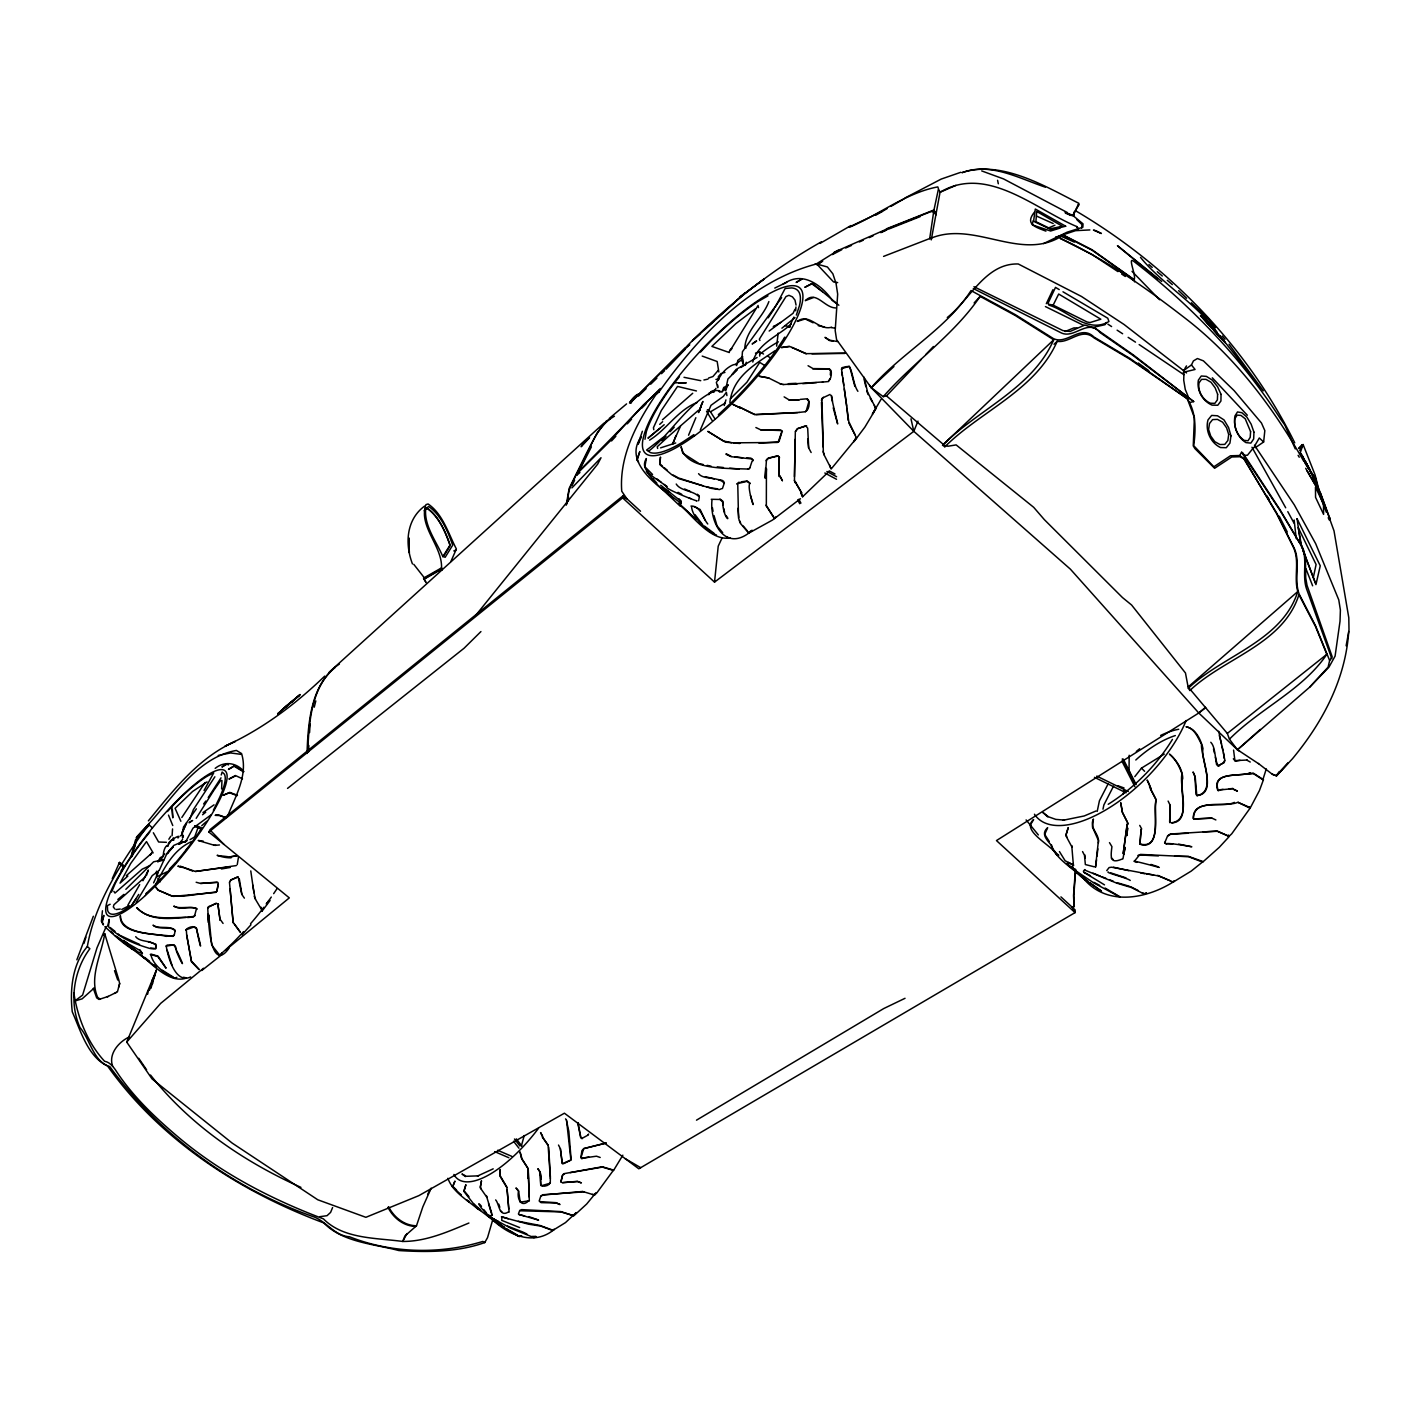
<?xml version="1.0" encoding="UTF-8"?>
<svg xmlns="http://www.w3.org/2000/svg" width="1420" height="1420" viewBox="0 0 1420 1420"><rect width="100%" height="100%" fill="white"/><g stroke="black" fill="none" stroke-linecap="round" stroke-linejoin="round"><path stroke-width="1.5" d="M794.437 476.605L795.342 431.485L797.436 428.627L806.649 425.876M1129.184 755.262L1129.042 770.634L1130.409 774.61M1127.16 824.771L1123.167 853.722L1127.178 823.831M1127.87 824.434L1127.799 823.458M550.374 1178.405L548.102 1145.372M802.584 496.769L801.182 493.379L802.584 496.769L828.694 471.724M550.285 1182.895L550.339 1178.139M172.086 835.688L172.548 828.943M492.74 1219.762L487.539 1237.619L484.735 1242.589C457.524 1252.245 427.367 1252.333 398.825 1250.541C373.584 1243.849 342.699 1242.394 323.795 1222.922C239.572 1191.504 160.212 1139.994 107.565 1065.994C87.898 1056.906 80.656 1030.778 72.278 1011.839C69.74 989.829 72.349 963.914 87.33 946.554C95.104 901.735 122.084 861.976 147.84 825.197L149.207 824.967L152.419 827.913M795.111 439.401L794.472 480.563M262.061 910.557L261.031 907.22M118.57 987.344L119.671 983.563L118.712 979.551L104.725 933.703L104.121 935.407M119.671 983.563L117.416 991.852L107.352 996.84M765.611 467.89L765.149 478.185L766.498 459.547M638.432 443.714L641.272 436.881C620.433 464.801 667.4 492.421 679.86 502.485M766.037 477.173L766.427 468.671L766.338 506.336M539.156 1201.071L540.825 1196.066L542.866 1194.735L584.153 1191.841M539.813 1201.427L541.055 1202.633L556.072 1202.988L560.012 1204.533L556.09 1202.669L539.973 1201.622M307.004 753.47C308.158 722.052 310.767 683.215 339.416 664.028M307.785 750.86C309.045 722.017 311.175 686.907 335.262 667.4M308.513 751.996L308.868 745.535M309.578 732.596L310.075 723.969M1078.472 228.993L1076.821 226.579C1035.499 209.379 986.953 164.17 940.04 192.268L931.254 239.891M1159.323 867.46C1148.443 864.514 1125.847 858.621 1136.888 862.384M1229.436 739.181C1259.309 708.899 1302.885 689.96 1326.83 654.3L1315.594 626.682L1298.927 594.714C1283.361 644.272 1224.271 657.833 1189.907 690.475L1189.871 689.037L1227.324 733.43L1229.436 739.181L1237.423 749.795L1309.648 687.191L1328.091 667.151L1329.652 660.513L1332.173 656.732L1307.021 585.359L1305.708 577.745L1305.441 556.764L1303.152 548.759L1280.024 509.727L1242.642 452.696L1241.559 452.27L1239.695 455.518L1230.43 455.784L1213.851 466.79L1193.705 445.685C1195.835 429.958 1196.421 412.137 1187.049 398.558L1129.734 358.302L1094.021 337.072C1080.62 323.831 1067.059 345.22 1053.409 338.581L1015.264 314.619L971.014 290.585C946.306 329.209 901.203 353.083 871.241 387.713L913.806 431.325L1070.414 569.189L1198.782 713L1237.157 749.529L1258.617 763.729M795.679 310.785L795.928 306.986M1074.301 211.651L1074.177 216.55L1083.034 223.845L1082.856 227.218L1067.077 232.205L1043.576 243.601M830.309 374.898L830.611 370.886L828.996 368.952L812.666 368.774M1098.37 842.983C1100.092 834.285 1088.891 828.144 1093.418 819.038L1092.441 827.026L1098.441 840.534L1095.494 867.247L1096.577 859.828M146.402 875.607L148.372 870.105L142.976 880.737M1169.636 821.985L1170.169 805.282L1168.11 801.075M1134.811 860.715L1139.55 854.929L1158.436 855.923M452.501 1186.854L454.95 1181.085L452.873 1186.428L456.548 1190.013M640.509 511.253L623.38 495.544L622.634 497.905L714.526 582.129L718.218 546.185L721.946 538.233M238.471 857.218L237.229 864.691M726.933 395.594L726.383 392.31L723.366 396.375L710.994 405.321L700.291 430.029M107.814 925.591L109.216 919.379L108.506 926.142M1097.021 856.136L1097.837 848.858M1224.537 760.516L1223.72 762.664L1218.662 765.558L1224.129 762.593L1224.945 760.463L1218.715 731.264M778.196 333.096L776.616 346.107M974.12 302.957L980.119 296.407L1015.194 315.453L1053.693 339.788L942.578 445.223L944.85 446.785L945.01 445.472L947.956 446.235L956.139 444.904L1033.671 507.295L1044.374 519.667L1122.457 597.536L1131.598 605.009L1185.469 672.991L1188.345 688.274L1189.907 690.475M196.209 909.616L194.504 916.237M196.972 909.404L196.688 908.498C190.351 905.853 179.115 909.279 173.95 906.333M566.207 505.183L569.154 488.409L586.123 453.938L597.27 432.745L606.251 421.136L610.014 418.935M568 501.438L568.55 497.089M567.024 503.834L569.065 490.113L576.342 474.369L610.351 440.803L643.242 405.055L658.081 391.441L659.217 391.654C698.054 337.126 749.174 281.817 816.145 264.049L838.332 250.204M221.626 788.987L221.946 780.503L220.561 780.609L213.905 790.23L196.191 818.31M659.821 461.926L660.495 457.027L659.909 464.713L671.802 474.759L678.689 478.593L711.455 488.391L719.514 489.58L721.502 488.675M767.989 295.839L757.836 301.643A109.926 28.808 -46.9 0 0 711.864 340.001L700.557 352.053M741.772 360.982L742.447 351.716L781.639 297.632M752.156 460.967L749.795 467.997M753.079 460.772L752.866 459.654M1073.112 214.775L1073.2 216.053L1065.426 213.195M1188.079 396.286L1185.256 389.399L1183.712 380.134L1184.085 369.803M99.968 999.005L97.678 997.39C88.856 977.315 101.636 954.116 104.725 933.703M581.117 1157.247L583.673 1148.567L606.003 1143.029M200.451 831.073L200.628 830.008L192.445 841.51A90.418 19.827 -51 0 1 155.117 884.962L145.905 893.73L147.467 892.772M1348.734 631.545C1345.486 679.417 1322.623 722.407 1292.413 758.795L1276.491 775.888L1272.497 774.415L1258.351 763.463M1033.05 220.845L1032.375 224.875L1050.587 231.016L1059.994 228.105M1123.859 854.361L1125.101 847.314L1122.918 858.905M450.868 561.557L456.388 549.007C448.365 533.565 442.951 514.147 428.112 503.976L425.964 504.615C418.048 526.5 443.093 546.452 441.478 568.781L424.633 578.455M718.822 371.951L717.171 361.514L702.208 356.101M1346.124 645.78L1349 630.214L1348.805 617.789L1334.019 530.885L1320.76 494.178L1305.69 468.316M218.165 883.559L217.047 890.766L215.485 892.434L173.4 896.41M218.36 884.216L216.763 891.529M1233.572 750.097L1234.903 760.623L1247.293 760.019M834.179 252.192L886.328 229.277L933.863 210.462L929.674 238.773C973.854 219.337 1021.069 263.019 1062.994 235.276L1092.015 250.151L1134.331 280.095L1134.527 281.834M1266.285 768.912L1262.859 779.722L1253.185 773.474M529.305 1200.947L528.293 1169.672M1058.663 855.692L1058.042 854.627M933.49 212.734L936.206 214.473L933.969 209.982L938.478 188.842L937.803 186.907C906.688 192.676 879.903 214.029 851.201 226.508L849.213 227.023L882.459 211.332M1123.22 794.33L1124.054 790.283M1078.1 229.099L1076.821 226.579M1102.985 809.187L1103.872 804.945L1113.546 786.112M1097.216 811.352L1099.435 800.738L1108.168 783.787M715.964 388.334L713.745 392.381M1075.437 869.235L1073.538 895.523L1074.035 906.351L1072.313 907.327L1075.064 912.616L638.805 1168.802L564.414 1113.209L418.847 1195.64L365.881 1217.313L317.778 1199.776L232.117 1143.047L152.029 1078.88L126.717 1042.085L156.377 970.108L150.875 988.373M1075.685 869.484L1073.804 895.771L1074.301 906.599L1072.579 907.575M147.627 994.248L148.496 990.13M262.238 910.681L255.352 899.126M1315.648 583.336L1313.322 577.549L1316.091 564.521L1298.164 527.441L1301.909 547.8M196.386 808.814L183.517 827.026L182.63 832.067L186.588 822.961L182.346 831.765L182.559 838.066L183.428 835.83M726.01 454.276L731.193 456.69L752.032 458.979M821.363 400.245L823.334 397.298M821.914 399.109L823.245 447.069M132.184 856.491L136.32 839.184L149.207 824.967L149.135 823.529C174.003 796.283 197.593 757.304 236.394 750.434L241.577 753.558C248.305 775.427 235.063 796.886 227.431 816.713M189.73 819.447L193.386 809.613L214.881 776.793M229.596 882.264L230.963 879.779L238.365 876.903M131.119 856.544L135.504 839.93M131.829 855.479L132.805 851.361M314.246 707.196L315.808 700.912M1243.778 455.252L1247.434 455.252L1253.824 447.335L1255.653 447.442L1263.64 441.975L1264.83 430.597L1261.457 423L1234.104 390.606L1203.414 360.858L1197.433 358.532L1193.421 360.911L1191.433 364.958L1183.464 370.673M157.762 861.922L160.318 857.556L163.335 856.562M562.338 1175.405L560.989 1182.274M560.865 1181.635L562.835 1174.624L564.308 1173.612L600.979 1167.009M149.455 990.237L156.377 970.108M1122.031 859.1C1110.12 864.088 1110.458 857.822 1111.931 846.657L1109.481 842.628M164.755 853.881C162.182 858.727 163.62 846.87 167.205 845.539M1106.517 322.482L1104.955 324.719L1092.761 327.434M521.353 1146.082L524.211 1135.538M781.763 432.603L779.03 441.514L777.379 442.472L733.661 442.827M186.393 930.686L186.695 935.354M166.388 946.909C167.347 953.388 174.447 984.806 190.653 976.942M185.754 930.295C186.268 928.059 194.149 924.633 196.475 928.236C199.581 945.738 203.876 957.488 196.404 928.52L193.865 927.011L185.896 929.869M207.764 908.303L207.977 907.291M134.19 848.219L136.071 841.989M724.253 405.499L725.939 399.89M691.575 506.834C692.41 516.951 704.356 528.169 713.958 534.009M221.236 774.965L222.141 772.036L224.395 774.166A90.418 19.827 -51 0 1 218.964 798.874L213.373 810.287M729.862 402.375C733.128 376.247 754.943 364.425 775.089 350.704M83.957 943.43L85.945 937.182M518.406 1213.994L519.773 1210.355L521.672 1209.627L560.847 1211.58L573.449 1215.644L576.254 1212.556L565.497 1222.584L552.664 1230.501L540.878 1226.134L528.453 1224.164L501.402 1216.869M173.293 840.196L173.293 837.853M736.927 484.131L739.057 482.125M737.761 484.344L738.542 518.105L740.388 523.394L748.784 533.139L772.515 520.039L800.436 498.722M73.84 992.669C77.354 1017.217 87.809 1043.292 104.601 1061.272C109.34 1062.053 112.588 1065.941 115.268 1069.615C131.794 1095.335 154.105 1116.564 177.251 1136.248C220.277 1172.796 270.989 1199.101 323.44 1218.875C343.498 1239.216 376.105 1237.796 402.73 1241.453L404.895 1235.968L416.486 1225.78L422.84 1206.84L431.147 1188.203M717.757 385.104L717.757 387.695L716.354 382.477L721.715 373.939M795.519 431.573L797.614 428.716L805.619 425.805M76.857 959.813L93.347 916.237M701.249 405.179L700.93 406.102L702.918 401.434L698.48 412.563L701.267 405.996L699.652 409.599M194.718 836.877L198.427 826.547L202.226 828.179M1130.249 880.453C1127.462 878.004 1106.003 872.838 1108.062 871.898M112.251 878.678L119.528 862.401L124.161 865.934L121.09 870.762M672.405 444.229L680.5 426.195M672.849 443.91L675.92 435.567M875.377 408.942L872.395 414.054L880.968 399.499M688.558 435.23L695.853 417.711M841.314 369.289L842.699 367.461L841.669 370.052L848.769 421.545L856.509 438.123L831.179 468.973M830.025 378.892L829.227 380.258M642.372 431.272L637.953 444.247M962.352 172.477C1001.792 159.981 1044.428 185.967 1078.88 203.326L1073.023 215.325L1065.106 212.414M550.25 1182.629C549.558 1185.878 542.316 1187.262 541.375 1185.38M1106.748 870.62L1109.091 867.567L1111.576 867.194L1158.791 875.998L1173.168 882.086L1191.22 871.099L1202.971 861.638M1300.312 452.536L1303.116 444.549L1298.785 448.542M714.526 582.129L913.806 431.325L917.977 421.136M332.599 1207.55L330.594 1212.396L327.044 1215.68L319.837 1216.691M174.163 935.531L175.246 930.402C170.205 925.094 158.72 929.532 153.023 925.183C159.058 930.615 170.08 925.219 175.121 930.739M766.125 460.754L768.362 457.95L778.018 456.122M168.234 844.953L171.323 840.338L174.003 839.894M508.484 1211.934C499.13 1217.916 499.272 1203.592 495.651 1199.918M509.105 1212.147L506.887 1187.138L500.284 1175.973L500.177 1169.494L500.017 1176.168L506.78 1187.475M159.377 870.052L166.992 853.331L173.808 845.397L181.831 841.989M727.963 384.909L725.425 390.695L727.892 379.051L737.069 369.768L732.259 374.294L736.128 369.431L757.091 357.485M755.884 427.526L760.925 429.94L780.556 430.065L782.42 431.431M1299.708 450.584L1302.246 444.637L1298.608 448.383M153.608 882.849L158.294 872.484M1164.791 842.646L1167.648 835.776L1170.346 834.019L1216.194 831.126M722.389 488.657L724.378 482.835L723.33 480.936M1054.031 344.243L1057.172 341.315C1069.668 343.551 1081.614 327.008 1093.986 337.871L1129.716 359.1L1187.28 398.718L1194.397 417.569L1193.244 445.88L1194.948 448.631L1214.615 468.28L1231.761 456.991L1240.051 456.725L1244.435 459.175L1276.74 513.898L1293.176 546.878C1300.081 560.865 1293.602 576.999 1297.791 591.536C1282.029 641.325 1222.833 655.259 1188.345 688.274M789.183 327.292L793.904 317.104M588.661 1134.03L587.685 1135.148M225.833 949.944L289.307 897.884L208.864 832.067L210.018 829.617L623.38 495.544M794.987 309.258L793.07 313.27L769.161 331.037M1046.327 303.667L1052.93 289.715M572.118 485.409L574.621 480.155M752.778 362.064C757.889 343.249 777.894 336.256 791.153 324.115M519.631 1227.572L501.757 1220.383L501.917 1217.171M576.342 474.369L577.123 474.884L576.804 473.464C588.821 454.489 593.737 427.935 614.434 416.202M1053.161 305.14L1058.681 294.029L1100.819 319.216L1090.01 322.553L1087.117 322.003L1053.161 305.14L1048.936 304.288M106.269 926.444L97.004 947.797L82.608 995.083L74.816 1001.011L82.129 998.846L94.306 987.912M578.047 473.037L591.412 446.803M1255.653 447.442L1256.15 446.448M698.569 473.676C703.273 480.084 719.07 476.357 724.2 483.261M796.354 315.08L799.46 305.69A109.926 28.808 -46.9 0 0 791.579 287.923L785.136 288.491L775.213 307.075M783.822 339.149L784.887 337.126L776.474 349.852A109.926 28.808 -46.9 0 1 731.052 402.872L718.325 414.8L719.372 414.356M406.954 1233.59L402.73 1241.453C426.018 1241.559 447.815 1231.832 468.902 1223.028M182.417 831.818L181.547 835.315M980.119 296.407C954.045 334.871 913.77 361.923 883.24 396.659L871.241 387.713L836.575 339.628L835.191 330.576L837.676 294.117L836.043 283.414L832.865 273.811L827.398 266.978L816.784 264.031L833.54 281.923L837.676 282.598M577.123 474.884L579.946 472.523M427.615 1194.433L430.792 1188.575M1053.693 339.788C1032.517 388.441 978.167 409.386 942.578 445.223M1057.172 341.315C1035.819 390.234 980.83 410.966 944.85 446.785M711.242 499.29L719.798 499.467L722.567 501.65C723.508 519.596 731.318 521.655 725.922 515.531M712.006 499.662C709.343 523.944 726.507 553.587 752.209 530.264L748.429 532.465M127.906 905.126L139.675 884.624M768.877 301.59C762.948 317.601 746.494 329.493 744.879 346.87L745.944 348.184M727.821 384.944L723.312 390.713M1254.907 445.472L1259.309 437.981L1263.64 441.975M136.852 836.788L149.135 823.529M622.83 1155.188L613.564 1170.453L601.583 1166.85M718.254 370.318L712.929 376.548L708.598 378.022M136.107 837.871L147.84 825.197M491.781 1215.076C487.947 1219.78 472.7 1196.048 481.469 1206.308M492.349 1215.413L486.829 1197.237L480.173 1187.688L481.486 1180.765L480.422 1186.871L481.309 1189.072M153.2 978.256L155.33 974.777M1081.738 228.07L1081.933 224.537L1076.946 219.763M204.054 790.478L213.71 772.906L207.781 775.87A90.418 19.827 -51 0 0 176.24 801.998L167.436 811.512M1184.883 368.49L1186.499 365.898M221.005 777.858L208.243 797.525M444.016 555.575L450.282 545.493C445.578 532.056 438.833 516.099 426.834 507.881L425.219 508.502M168.856 839.255L170.72 836.291M442.791 556.729L449.962 545.191C445.436 532.003 438.745 516.347 426.976 508.289L424.172 510.738M178.743 844.137L182.576 839.451M194.913 915.421L193.209 917L187.564 917.533M151.319 853.278L150.112 855.177L152.206 852.603M135.699 936.703C139.905 942.347 150.946 940.093 155.987 945.258L155.632 948.968L155.827 944.194L148.141 941.531M730.412 350.207L758.067 305.477L758.511 307.59M570.769 1159.998L563.012 1163.495M110.156 904.256L107.387 905.605L107.583 910.149A90.418 19.827 -51 0 0 122.493 911.196L131.545 905.552L138.716 894.422M150.271 954.4L157.815 956.565L166.069 968.192L158.082 956.157L151.141 954.133M150.893 954.702C153.218 965.848 165.093 973.392 174.855 978.433M136.142 902.321L152.188 875.661L159.253 870.353M658.081 391.441L657.069 392.932C637.438 421.704 618.996 455.323 621.747 491.231L626.841 498.722L622.634 497.905L208.864 832.067M698.622 500.728L699.314 497.106C693.865 490.379 680.606 491.302 676.222 484.042M1083.336 871.33L1084.844 869.555M1172.441 739.376C1156.412 765.575 1134.189 787.922 1108.204 804.288M768.184 317.796L774.113 308.957M131.545 905.552L135.752 899.304M1312.861 475.008L1313.234 477.084L1312.985 475.221M1310.802 473.322L1311.654 472.505L1316.287 482.161L1311.21 472.736M205.137 782.473L181.831 817.476M208.012 907.469L216.106 903.297L218.13 904.078M741.577 359.792L735.489 364.372M173.08 936.064L173.559 935.265L172.583 936.383C160.442 933.881 120.806 935.602 120.38 915.74C118.748 935.017 156.076 933.171 166.477 936.401M690.972 506.053C700.237 505.609 702.563 517.643 707.764 523.98M203.593 804.004L205.793 801.04M745.305 365.384L746.263 362.224M185.878 841.385L193.013 828.126L211.19 814.778M263.8 907.273L260.002 912.297A91.767 23.377 -51.3 0 1 250.523 923.763M266.339 903.919L268.859 900.564M261.848 911.427L270.084 900.493M1279.243 771.663L1276.243 775.639L1272.231 774.148M708.686 394.707L711.083 391.547L715.236 389.896M140.19 954.631L156.466 967.357L153.662 964.659M576.804 473.464L660.371 388.459M1134.793 776.651L1141.485 768.131L1164.293 754.073M185.949 850.491L188.398 847.385M749.263 468.671L749.849 467.695M148.372 820.866C173.098 790.656 198.534 757.446 235.258 741.417L225.034 746.174C262.345 729.188 295.289 704.409 324.754 676.097M684.972 349.462L666.14 369.182M540.807 1196.385L542.848 1195.036L581.384 1191.575M168.27 844.154C168.305 840.871 182.523 832.919 177.979 837.995M729.347 351.521L731.832 348.539L729.685 350.332M550.001 1183.268L541.659 1185.647M696.137 519.471L678.316 503.284M475.931 615.109L597.678 464.109L601.015 457.737L571.941 487.877M660.726 485.267L679.488 500.053L681.192 503.78L681.209 501.047L678.902 498.775M126.717 1042.085L160.637 1003.407L203.521 968.227M814.832 264.244L817.494 264.244M241.95 934.839L250.967 924.775M678.991 503.94C691.38 514.288 710.444 541.677 730.341 537.878M1167.755 836.078L1170.47 834.321L1187.901 833.221M1276.491 775.888L1288.242 762.877L1279.509 771.93M661.933 440.715L666.033 436.206M670.116 431.715L674.216 427.207M627.303 423.817L631.563 419.184M641.485 408.356L645.958 403.937M1067.449 863.395L1068.284 865.277M611.523 440.945L615.836 436.277M424.544 506.123C406.12 519.684 404.842 544.055 412.457 563.953M832.12 300.33L836.291 303.347M161.259 878.998L155.756 884.252C164.933 866.892 173.258 849.959 191.682 841.492M1228.815 836.238L1217.899 831.392M883.24 396.659L886.488 395.914L921.314 359.242M925.858 354.467L933.437 346.498M139.55 834.995L149.207 824.967M723.135 372.359C726.135 368.277 735.684 361.834 736.714 365.579M125.848 889.328L153.608 861.816L161.135 860.2M169.459 869.022L175.388 863.023M730.324 398.825L746.902 382.228L759.718 362.402L765.078 365.721M221.52 954.897L201.729 970.534M947.3 317.494C969.931 299.655 985.533 262.966 1018.264 263.978L1081.525 296.496L1124.036 324.47L1186.552 372.945M648.514 451.311C671.056 433.544 686.747 404.593 712.432 391.92L708.935 393.375L715.485 390.464L719.762 390.748L718.715 391.423M480.936 631.563L464.056 648.248L287.532 788.402M687.173 345.93C727.111 305.46 771.77 269.782 821.381 241.826M692.712 393.287L662.448 419.77M806.134 411.267L808.903 401.523L807.341 399.57L808.388 399.943C809.879 403.12 809.134 410.131 805.282 411.676M1309.648 687.191L1328.978 667.116L1335.084 656.147L1340.019 621.25L1340.391 610.067L1338.776 599.897L1315.683 543.683L1294.294 504.846L1254.463 445.276M295.111 699.137L293.354 700.433M638.397 396.127L646.1 388.636M650.733 384.145L656.892 378.164M661.507 373.673L664.596 370.691M179.222 844.314L180.748 842.841M737.175 483.688L747.062 481.362L749.902 483.474C746.263 487.575 758.191 520.146 750.452 495.403M151.248 853.633L126.309 875.678M300.294 694.664L277.628 713.905L289.485 703.237M893.943 366.537L871.241 387.713L869.608 385.317M656.271 394.387L659.217 391.654L658.916 390.34M740.832 367.496L745.465 364.585M145.408 876.779L113.955 904.7L113.298 906.972L114.878 908.977M229.206 947.903C210.994 974.422 207.835 921.136 208.74 914.799L211.669 944.832M282.864 709.29L281.195 710.728L286.787 705.74M715.857 319.482L745.021 292.928L692.41 340.782L700.202 333.7M822.18 398.132L830.061 394.458M704.888 329.458L714.224 320.955M127.871 876.034L120.043 883.134L130.658 863.555L146.491 841.581L153.147 852.923M659.697 424.367L662.643 421.704M1174.411 881.199C1147.75 898.594 1107.511 906.883 1083.993 879.051C1072.97 867.939 1056.515 859.987 1050.853 844.793C1046.629 839.539 1040.736 833.717 1047.658 827.7L1044.694 834.392L1049.22 841.403M141.805 953.281C128.918 949.625 115.481 936.224 104.867 926.692M230.342 880.489L237.495 876.903M604.05 423.071L329.192 672.175M281.213 710.639L299.478 695.161M1260.321 729.418L1237.423 749.795L1239.624 751.233M562.923 1174.837L564.414 1173.825M285.136 707.55L289.254 703.947M519.649 1210.745L560.882 1211.917L573.893 1215.751L586.655 1204.053L595.779 1192.96L594.962 1194.593L592.264 1194.468M293.904 699.971C299.105 695.427 283.68 708.562 287.958 704.835M299.922 694.504L289.147 703.823M1188.309 686.836L1297.791 591.536M285.775 706.663L287.355 705.314M1060.935 896.89L1075.153 909.936L1075.064 912.616L996.467 840.569L1198.782 713L1205.509 707.284M291.988 701.658L288.331 704.622M609.233 418.474L626.575 403.901M287.408 705.545L288.438 704.409M663.069 437.413L646.615 450.051L650.413 452.572A109.926 28.808 -46.9 0 0 682.381 442.277L693.883 434.627M182.434 834.498L180.34 835.972M291.686 701.835L299.087 695.729M117.824 899.463L123.93 894.369M277.716 713.852L281.231 710.941M664.187 424.722L647.981 438.194L659.803 428.396M649.561 440.129C666.797 429.443 678.014 409.812 697.202 402.481M554.173 1229.489C532.748 1247.328 505.484 1233.82 488.941 1216.141M218.822 955.571L221.804 953.139M781.905 328.18L795.022 317.618M1137.846 855.532L1140.58 854.414L1188.522 856.686L1202.687 862.117L1219.194 847.403L1228.921 836.859L1228.46 835.031M1227.324 733.43L1326.83 654.3M202.545 814.76L205.687 812.275M1202.793 861.461L1188.362 856.349L1174.571 856.224M637.047 396.286L632.805 399.588L630.906 403.315M1198.782 713L1205.633 707.71M638.29 394.21C636.55 393.571 626.291 405.854 631.758 401.274L685.168 347.722L689.765 344.882M208.598 906.634L216.142 903.457M637.633 394.92C635.503 394.494 625.208 407.149 631.474 401.771L688.966 345.184M180.056 843.817L182.896 841.652M221.875 954.577L219.745 955.252L211.899 945.294M129.167 905.64L121.765 909.439M756.292 340.977L752.139 343.995L756.665 341.084M202.989 812.577L214.029 804.838M755.404 308.814L735.808 323.654L711.881 346.409L729.347 352.55M158.401 861.549L161.667 858.674L163.229 855.053M1073.431 214.296L1079.022 204.533L1078.224 205.066M191.877 820.76L189.073 822.73L192.605 820.476M1146.49 893.073L1144.591 894.245L1131.403 887.535L1116.706 883.134L1084.543 869.998M535.908 1236.571L534.026 1237.654L510.987 1228.318L487.273 1215.538L498.42 1221.555M816.145 264.049L817.103 264.688L822.216 261.315M832.457 254.57L841.74 249.725M749.316 468.351L748.553 469.132C730.767 467.908 685.842 471.369 681.139 446.732L682.772 453.193L698.693 463.328M186.41 978.043C169.566 984.095 151.674 963.417 140.828 955.145M774.752 325.783L773.261 326.76L780.68 322.411M696.492 1120.167L883.737 1008.555L905.037 998.295M817.103 264.688L822.712 261.102M1174.269 881.003L1173.009 881.536M114.647 993.432L116.44 992.296M767.332 458.855L776.758 455.909M176.861 977.297L174.713 978.362M554.048 1229.33L552.717 1230.146L539.955 1225.46L518.247 1221.253M657.069 392.932L659.217 391.654M190.031 839.664L195.623 836.309M707.391 409.688L710.479 411.8L725.442 402.961M875.838 215.13L887.092 208.616M890.855 206.432L903.99 198.835M820.014 243.406L850.953 225.549M582.644 1138.041L587.916 1135.166M228.425 764.936L226.472 763.747L221.928 767.013L226.827 764.244M722.354 391.476L719.549 392.115M932.141 211.864L933.579 211.065L936.206 214.473L933.579 211.065M493.202 1168.837L477.475 1176.044L478.54 1175.849L466.399 1176.293L461.979 1174.003L465.494 1176.594M129.433 1036.866C118.872 1041.712 108.186 1053.924 112.624 1066.171M904.806 198.09L941.194 179.08L960.825 172.281M1294.135 520.004L1296.229 538.606M216.142 891.955L184.458 896.055L171.536 896.109M521.69 1235.737L519.347 1236.607L517.235 1235.577M535.802 1236.394L531.967 1236.447M215.183 768.362C223.916 761.244 235.525 762.291 243.122 770.581M1305.885 464.535L1300.578 453.672L1303.844 459.512M1305.619 463.701L1302.513 456.139M1307.891 468.121L1306.063 462.725L1310.411 470.623L1301.022 453.459M1307.252 466.186L1310.731 471.706L1307.536 466.488M1312.311 475.416L1313.678 476.872M1146.366 892.86L1144.52 893.73L1142.177 892.683M166.513 872.04L156.679 876.868L156.466 871.223M785.065 283.077C802.726 271.202 821.346 284.994 831.836 299.602M783.112 284.018L784.816 283.201M774.77 288.082L786.786 282.243M857.893 391.317C853.367 384.767 853.207 373.531 849.231 366.165C834.995 371.507 845.095 365.064 849.515 366.928M808.069 365.721L813.021 368.596L829.369 368.792C833.132 370.833 830.789 379.832 828.889 380.489M186.286 977.865L183.446 977.244M1059.586 236.927L1055.61 237.246L1075.561 230.661L1089.868 229.933M1065.106 331.499L1073.928 327.896L1076.892 327.967M718.981 379.033L715.946 379.424M441.638 567.822L423.515 578.117L425.645 581.579M1198.285 795.289C1216.851 790.443 1200.574 756.718 1201.497 744.204C1197.859 737.495 1194.486 728.212 1186.019 726.756C1195.818 728.566 1200.805 739.678 1202.988 748.553C1200.415 759.753 1216.976 791.437 1198.604 795.378L1197.912 795.324M845.645 248.003L851.521 245.411M859.348 241.95L863.253 240.211M869.129 237.619L873.034 235.898M453.796 550.942L455.98 550.001M955.908 185.381L940.04 192.268L939.17 190.085M1047.605 228.354L1054.918 225.212M730.217 537.665L728.779 538.269L727.075 536.778M1095.992 810.997L1084.223 815.967L1063.207 820.245L1064.45 820.121L1055.788 819.393L1048.563 816.837L1042.937 812.524L1047.747 816.908M828.783 381.501L822.393 382.104M193.99 916.45C175.281 918.136 151.141 922.822 136.799 907.77M675.707 442.969L660.566 447.868M886.399 228.833L933.969 209.982M888.707 229.064L920.302 216.55M883.577 256.399L931.644 237.797M1133.178 280.166C1138.343 279.74 1126.433 255.156 1133.906 261.44C1191.38 305.62 1241.985 358.745 1281.142 419.876L1284.887 425.166L1295.271 448.933M700.202 410.167L698.267 410.433L667.755 437.023L657.229 446.75L657.655 448.471M183.588 841.847L179.168 843.515L187.103 840.658M184.192 841.634L179.168 843.515L183.091 842.042M742.731 356.615L737.743 360.431L737.228 364.23M801.838 279.225L796.141 282.438L802.229 278.728M644.982 439.277L646.366 431.627A109.926 28.808 -46.9 0 1 669.903 388.92L679.434 376.673M962.032 172.743C989.74 161.845 1019.169 178.387 1045.297 187.156M111.523 892.097L115.144 883.666A90.418 19.827 -51 0 1 141.29 842.681L149.828 831.978M1171.873 822.73C1192.037 819.908 1178.902 786.999 1181.99 773.776C1179.417 766.587 1175.565 758.99 1169.441 754.091C1176.452 760.073 1182.416 768.912 1182.754 778.355C1178.351 789.999 1191.806 821.115 1172.05 822.961L1171.127 822.641M108.328 996.396L98.992 999.449L96.684 997.852L93.312 988.356M168.234 846.072L167.205 846.32M1062.994 235.276L1055.894 237.957M150.218 865.437L142.195 869.182L114.984 893.056L113.849 891.334M747.666 469.097L748.606 468.813M755.493 353.118L759.682 351.929L763.534 354.024M1139.727 825.393L1141.733 829.031M185.683 841.794L184.245 842.166L185.274 841.882M217.313 855.177C226.49 859.437 243.583 857.733 217.366 855.603M215.29 815.24L217.81 814.778L225.922 817.583M172.725 936.064L166.601 936.082M606.251 1143.064L583.868 1148.638L581.952 1150.591L580.922 1157.176L582.022 1158.826L581.17 1158.063M1183.215 372.306L1195.072 369.484L1191.433 364.958M716.461 535.003L713.798 533.884M1189.605 402.534L1193.688 401.594L1133.16 354.805L1094.927 328.109L1084.756 325.056L1070.076 331.481L1062.906 330.594L973.942 286.698M1061.432 236.412L1074.319 242.11M1094.252 866.803L1085.359 864.549L1084.472 855.248L1082.555 851.574M703.912 379.992L707.994 379.105M588.874 1157.052L582.182 1158.205L596.489 1156.199L600.198 1157.477M804.767 319.092L797.294 321.417C809.329 312.24 818.577 331.126 831.641 327.203M218.272 755.458L230.59 752.955L241.311 754.375M236.27 865.579L195.534 871.49L180.34 866.306L192.623 871.046M570.219 1172.636L602.737 1167.045M215.432 815.382L220.065 815.541L225.691 817.778M1210.781 742.269C1215.964 747.488 1214.224 759.7 1218.378 766.214M1240.033 760.321L1235.276 761.155L1233.341 758.795M229.543 866.874L195.498 871.418M230.288 867.46L221.396 868.969M1120.202 897.191L1093.649 882.832L1072.952 868.88M1223.081 789.342C1208.171 791.224 1244.452 787.532 1229.223 788.81M236.998 855.763L230.04 856.846L236.82 855.798M217.047 882.122L200.752 883.488L196.155 882.264M1245.127 774.273L1253.008 773.385M562.693 1182.665L577.408 1181.333L581.384 1182.913L577.514 1181.564L562.142 1182.665M741.098 481.841L747.186 480.99L750.009 483.119M1218.839 766.356L1216.585 764.652L1215.378 757.109M166.388 842.308L158.614 842.007L153.342 832.759M1234.406 802.371C1222.176 808.637 1193.297 797.827 1193.226 818.417L1193.883 819.287M1246.707 774.077L1253.665 773.385L1263.463 779.686L1259.469 790.496L1250.399 807.66L1239.784 803.116M116.138 909.545L120.274 909.048M798.963 412.421L805.53 411.693M207.036 781.887L192.605 791.455L175.086 808.317L180.873 821.275M799.211 412.439L754.89 414.498L738.595 406.635L752.653 413.717M1195.107 818.985L1211.704 818.044L1215.875 819.943M214.828 845.361L219.496 844.953M822.766 381.962L783.52 384.536M700.752 380.684L684.014 377.312M797.578 412.616L756.15 414.693M816.447 382.619L802.744 383.666M1203.166 831.871L1217.259 831.303M796.105 383.329L788.544 383.684M200.681 883.382L218.059 882.459M787.763 384.447L796.886 384.075M1101.53 891.334L1081.685 877.205L1071.283 866.839M784.124 396.872L789.129 399.908L799.123 400.209L788.899 399.908M759.079 443.217L778.213 441.922L781.71 431.946M186.144 917.444C169.938 917.125 149.384 921.225 136.995 907.824M678.707 383.027L686.233 382.867L674.535 382.761M1172.743 843.87L1165.997 843.675M198.321 840.462L203.166 841.101M811.938 353.775L844.811 353.438M1211.988 818.222L1194.646 818.861M501.757 1216.709L508.236 1218.75M800.063 399.428L807.518 398.754M845.255 353.154L806.418 353.651L789.272 346.285L781.373 347.545L789.183 346.658M215.982 845.308L213.728 845.219M563.456 1163.69L570.911 1160.14L566.669 1121.303M198.463 840.587L213.87 845.148M746.76 457.95L750.914 458.11L752.831 459.956M760.836 429.781L781.728 430.579M1218.697 790.798L1217.774 790.408C1211.367 770.758 1240.015 777.095 1250.558 772.906C1240.086 777.006 1211.739 770.936 1218.147 790.443M739.873 443.484L725.425 442.17L707.888 431.414M1178.689 844.119C1213.851 851.254 1167.346 841.474 1166.122 843.977L1165.66 843.373M824.487 326.919L818.204 325.659M1119.865 896.73L1105.097 888.05M729.667 468.227L739.128 469.026M582.164 1191.327L594.519 1195.054L596.861 1192.853L613.564 1170.08L603.322 1167.098M782.313 384.412L783.716 384.5M717.242 466.843L723.454 467.535M806.098 353.846L791.863 347.421M731.602 442.685L723.33 440.981L708.083 431.52M735.045 456.867L742.624 457.79M415.847 1226.418C403.617 1226.276 393.34 1217.952 387.962 1207.373M416.486 1225.78C404.274 1225.602 393.961 1217.313 388.583 1206.716M696.368 500.585C702.527 503.425 664.347 489.012 666.69 486.953C659.413 479.214 638.077 471.937 646.348 458.553L644.875 466.754L652.561 474.493M1146.526 873.974L1153.626 874.915M524.619 1215.893L518.921 1214.526L538.606 1220.082L528.772 1216.62M1238.311 802.034C1227.217 808.14 1193.261 797.294 1193.475 818.594M1238.222 802.637L1239.358 802.886M717.579 488.853L711.651 487.983M235.33 776.012L228.939 779.065L235.436 775.515L242.5 778.834M830.984 395.452L831.286 395.381C831.392 399.712 844.243 448.542 833.221 407.824M831.197 327.576L835.386 328.233M837.498 341.545L829.759 340.196L825.002 337.356L829.333 340.498L833.149 341.19M724.946 372.413L721.041 373.513L718.342 376.655L718.467 379.974M718.289 479.605L722.177 480.297M696.439 390.944L677.535 386.435L661.329 410.504L653.448 427.704L653.786 429.71M194.682 825.854L198.427 826.547M1150.928 864.425L1157.85 866.697M1157.655 875.341L1170.577 880.879M1140.775 872.963L1144.751 873.726M1128.882 870.691L1113.475 867.212M1101.263 890.872L1089.956 882.832M707.142 465.352L711.029 466.168M1140.526 257.375C1160.797 282.793 1196.687 303.916 1217.1 332.227M150.733 948.01C159.448 948.755 152.171 949.572 147.609 947.779C133.089 943.377 118.801 937.289 108.026 926.248M728.034 385.352L723.721 387.483L722.088 391.902M781 384.11L782.509 384.376M813.447 297.525L805.317 300.667C816.003 289.928 824.346 307.874 835.705 307.927M785.313 325.695L790.372 326.937M705.403 476.659L714.384 478.913M706.432 486.669L709.911 487.539M238.329 877.631L241.773 894.351L244.382 898.132M1129.291 886.24L1116.937 882.654M700.202 463.736L703.237 464.553M172.477 896.162L158.135 890.18L155.632 887.021L158.365 890.18L170.595 895.576M702.971 485.782L679.009 478.149M981.699 170.915L1003.585 178.938L1067.325 212.538M1110.706 872.874L1125.918 877.844M1197.362 795.999L1196.013 794.366L1194.894 776.58L1193.066 771.965L1195.196 776.669L1196.812 795.466M1216.958 831.091L1229.045 836.362L1231.744 833.788L1250.062 808.211L1238.95 802.815M753.913 414.285L754.943 414.622M1083.691 325.428L1045.422 306.578M805.584 319.145L813.128 322.802M768.859 377.951L759.114 376.247L768.664 378.004L780.041 383.648M1112.996 859.384L1111.31 858.071M178.192 866.271L182.47 867.46L178.05 866.164M134.368 950.14L131.013 948.382M694.096 506.638L700.131 509.496L705.083 520.11M134.705 949.749L131.332 947.974M689.215 498.047L690.67 498.58M521.708 1231.601L507.543 1226.081M779.828 383.684L781.213 384.075M1117.806 785.704L1124.054 787.976M501.952 1211.917L500.408 1210.905M139.515 944.406L120.451 935.602M1130.391 886.595L1138.343 890.624M1102.328 876.939L1105.985 878.376M1109.641 879.797L1113.298 881.234M300.933 1187.351C243.601 1161.578 189.588 1124.8 150.52 1075.029M174.074 906.12C180.819 910.752 190.102 905.498 196.67 908.729M720.047 499.023L722.816 501.207L723.17 504.792M1034.505 212.077C1025.045 223.703 1034.239 226.756 1045.919 231.123M1092.974 873.158L1100.447 876.175M1056.693 854.538L1058.539 854.751L1056.32 854.378C1052.113 845.29 1020.288 830.842 1033.618 819.588L1030.334 824.967L1031.115 826.458M1057.101 854.148L1052.966 849.178L1051.457 844.882M497.657 1150.253L511.803 1156.359M494.692 1151.62L508.839 1157.726M194.788 826.387L200.752 828.996M684.635 489.012L690.439 491.568M237.442 795.324L229.792 792.378L223.171 795.271L229.348 792.768L237.158 795.644M522.666 1231.974L526.909 1233.998M1036.405 216.035L1053.178 223.526M478.54 1209.485L480.439 1209.751L473.641 1203.858M1239.695 455.518L1243.458 458.216L1276.669 513.046L1293.105 546.008C1301.519 560.865 1293.389 578.632 1299.14 594.057L1315.506 625.723L1329.652 660.513M806.524 426.799L807.678 428.148L808.708 447.726M677.677 477.493L673.151 475.079M1096.772 776.101L1128.368 791.561M1094.447 777.326L1126.078 792.786M136.835 951.027L116.706 936.383M973.286 288.544L1060.988 332.759C1074.283 339.54 1087.809 317.867 1100.003 332.546L1133.142 355.533L1193.688 401.594M1063.438 235.081L1091.98 249.707L1134.296 279.74M1090.436 875.732L1083.708 872.182L1104.494 884.855M726.259 453.779L731.264 456.406M1093.986 882.37L1099.666 885.37M678.05 492.349L681.707 494.302M829.156 470.836L834.995 473.978M826.884 471.493L836.611 476.729M824.825 473.002L836.522 479.285M767.403 356.101L771.255 358.177M144.911 958.66L115.109 935.62M811.139 452.518L808.512 447.62L807.696 438.993M145.23 958.269L142.781 956.903M1246.831 760.144L1250.257 762.025M1075.81 210.888C1168.252 265.363 1247.186 346.373 1294.756 442.862M486.457 1212.928L483.705 1209.538M517.501 1235.169L509.603 1230.536M625.137 1158.613L640.704 1167.684M507.1 1229.099L508.786 1230.075M1059.427 851.556L1065.124 860.751L1073.165 864.957L1068.514 862.419M517.43 1235.702L498.438 1224.217L476.676 1207.763L463.808 1191.309L465.902 1184.706L464.145 1190.812L468.973 1196.723M1059.231 289.591L1055.504 287.39L1047.978 303.383L1048.936 305.14C1068.39 310.909 1087.56 334.055 1108.931 321.523L1107.795 318.24L1062.976 291.792M484.735 1242.589L482.853 1241.435C439.721 1254.57 391.778 1253.434 349.586 1236.802C334.534 1235.649 327.097 1222.265 314.477 1217.1C233.43 1188.771 160.318 1135.894 109.801 1066.615C93.241 1061.663 90.188 1039.369 80.035 1027.619C68.746 1002.52 73.627 970.339 89.868 948.72L87.33 946.554M173.311 977.084L162.412 970.286M243.849 771.45L234.389 765.735L228.442 769.409L233.998 766.197L243.565 771.876M139.657 949.66L142.462 953.53M1107.919 324.168L1111.594 326.564M1117.114 330.168L1122.634 333.753M1128.155 337.356L1135.503 342.149M504.419 1227.537L489.243 1215.769M494.373 1220.934L504.455 1227.661L494.71 1220.455M1117.913 271.593L1092.033 254.499L1060.101 238.311C1105.594 259.239 1146.579 288.278 1186.002 318.861C1235.418 357.13 1273.119 407.416 1303.862 461.411M1121.605 274.024L1125.297 276.474M697.362 494.249L699.261 495.828M1139.142 344.563L1183.872 374.685M714.153 533.387L704.497 526.11M123.451 940.377L127.232 943.004M123.149 940.785L140.243 950.654L142.16 953.938M144.662 957.417L149.561 961.269M1115.836 268.22L1121.09 271.948M664.152 484.415L667.063 486.492M666.53 490.042L669.832 492.403M1140.934 844.243C1162.572 848.61 1152.206 812.329 1156.235 800.507M489.634 1217.1L488.036 1215.484L489.35 1217.508M777.982 455.891L779.047 456.885M1138.254 363.023L1148.798 370.691M119.724 935.123L118.233 933.987M469.399 1201.533L466.505 1199.989L469.079 1201.906M478.132 1209.307C467.411 1200.006 452.838 1192.285 447.886 1178.298M1088.288 881.572L1081.152 875.927M122.901 865.384L119.528 862.401M118.623 863.2L123.256 866.732M662.572 466.328L660.052 463.949M461.358 1194.788L459.814 1193.599M822.499 291.704L811.885 283.805L804.803 287.319L812.4 283.272L838.865 305.247M110.227 927.544L115.02 931.413M1067.503 213.213L1070.236 215.432M661.259 482.356L657.105 478.966M1161.737 281.444L1117.433 245.695L1157.566 278.746M664.169 467.659L667.365 470.322M680.428 505.005L695.019 518.477M1071.514 867.283L1085.004 879.637L1066.367 863.502L1073.342 868.454M886.488 395.914L942.738 443.892M1148.904 264.546L1152.241 267.404M1157.264 271.699L1162.288 275.995M1167.293 280.29L1172.316 284.586M1077.975 873.247L1071.692 866.448M673.897 498.544L661.933 487.859M459.423 1193.261L452.359 1186.676M1038.34 834.924L1026.11 819.926M1068.656 864.851L1067.556 863.839M123.664 941.779L126.557 944.406M680.269 506.248L656.359 483.652L648.656 474.298M702.616 524.672L695.072 514.715M477.617 1207.568L480.634 1210.532M722.691 532.66L717.082 525.915L714.011 515.566M1178.653 290.656L1186.587 298.236M1191.344 302.779L1208.775 319.464L1215.52 327.736M198.96 969.594L191.38 961.642L186.765 935.07M199.066 969.221L191.523 961.233L186.854 936.277M656.04 482.463L656.768 483.191L652.756 478.487M110.849 931.271L112.979 933.384M1212.307 377.809L1247.328 415.226M1141.485 768.131L1144.591 771.291M1132.024 271.362L1159.59 299.762M558.504 1145.053L560.456 1148.851L562.107 1163.211M562.444 1163.85L560.314 1148.709M210.657 830.611L223.952 844.438M1219.425 336.078L1223.383 340.534L1202.545 317.725L1211.668 328.127M1214.118 330.807L1225.265 342.735L1216.461 332.404M663.246 488.853L668.11 494.337M1217.384 333.487L1212.538 328.038L1222.851 340.09L1200.432 315.542L1207.852 322.873A31.755 4.597 50.7 0 1 1213.834 329.387L1215.112 330.683M103.5 924.189L101.778 921.704L103.873 915.368L102.364 922.077M743.246 526.057L747.222 530.778M646.366 471.458L647.946 473.41M1222.283 336.007L1224.981 339.309M1229.028 344.279L1263.285 390.837L1219.798 335.528M647.609 472.008L648.408 473.02M423.692 576.981L413.77 564.326M1312.63 585.803L1305.938 568.728M514.484 1139L519.88 1145.958M513.543 1141.236L518.939 1148.194M1169.885 822.712L1169.991 805.069M516.33 1138.893L521.726 1145.833M240.335 932.23L234.105 923.604M157.904 878.501L160.353 881.749M146.597 1069.793L138.734 1058.291M234.566 924.438L240.228 932.07M547.765 1144.662L542.333 1136.905L548.209 1145.496M636.781 459.583L638.521 462.086M766.889 506.869L774.415 518.371L775.888 517.075L774.574 518.566L766.054 505.129M527.37 1167.346L521.264 1157.797L520.057 1151.939L522.258 1159.643L527.778 1168.145M220.632 919.982L223.064 923.426M740.601 522.915L739.429 520.678M1241.559 452.27L1280.094 510.508L1298.909 541.765C1309.542 555.539 1301.359 573.467 1306.506 588.767L1331.853 658.738M218.094 903.901L218.644 904.771M486.297 1195.533L487.255 1197.468M710.479 411.8L714.934 418.847M1266.835 495.757L1269.16 499.432M426.16 582.715L424.048 579.236L441.726 569.065L441.798 570.343M706.539 411.232L712.077 420.409M1298.111 455.341L1299.229 457.222M565.55 1118.853L566.633 1120.398M1306.205 463.754L1305.619 462.955L1306.4 465.458M795.963 483.208L801.785 493.184L795.519 482.143M933.863 210.462L936.206 214.473M1306.986 470.712L1320.919 494.728M870.194 398.221L872.27 401.824M540.558 1132.592L542.653 1136.515L540.683 1132.698M1251.978 447.247L1285.704 507.792M1300.578 453.672L1302.069 456.353M1311.246 473.108L1316.287 482.161M824.079 454.844L831.055 468.493M103.323 924.988L101.37 921.225L102.435 910.788M1287.798 511.644L1294.064 523.217M1149.508 786.716L1155.72 798.803M855.106 434.822L848.805 422.876M1150.466 789.076L1156.093 799.833M798.856 499.236L800.933 503.124M797.667 499.858L799.744 503.745M831.694 395.985L832.493 401.239M255.529 899.197L254.233 896.268M1127.231 821.754L1122.421 812.559L1120.699 802.655L1122.421 812.258L1127.569 822.712M168.501 815.115L172.761 825.535M1279.26 516.241L1287.265 532.003M1123.255 759.061L1136.213 784.639M1122.244 758.954L1135.201 784.532M1121.924 761.138L1134.899 786.733M779.012 456.636L779.562 457.755M1305.335 461.021L1310.891 472.665M1312.737 476.552L1320.139 492.101L1330.079 519.045L1329.369 517.164M234.176 923.799L233.821 923.089M868.135 394.618L866.75 390.979M1303.116 444.549L1315.009 474.741L1319.357 491.373M637.403 459.388L639.834 451.507L636.87 459.778M1313.092 476.091L1315.843 482.374M1301.785 445.294L1302.335 446.572M824.31 454.986L823.298 452.447M255.067 898.327L252.724 885.015M1303.116 550.978L1313.322 577.549M1319.553 494.639L1326.333 512.229M1164.773 843.32L1164.666 842.344M874.347 405.428L875.341 408.161M527.778 1167.914L528.116 1169.051M233.235 923.053L229.454 882.228M1328.232 517.714L1329.173 519.897M171.998 965.227L167.223 950.353M795.591 482.427L795.289 481.522M114.523 970.659L117.736 980.013M176.772 950.796C190.866 980.474 173.985 949.785 175.583 946.572L173.08 944.992L165.856 946.181L167.223 945.063L174.252 944.886L176.435 949.252M1310.411 470.623L1309.968 470.836M1310.731 471.706L1310.287 471.919M1071.869 845.645L1072.242 847.101M1066.81 837.125L1066.171 834.587L1068.231 827.611L1065.763 835.51L1071.851 846.852L1073.449 865.863L1073.236 863.555M498.81 1204.16L499.822 1207.284M829.795 465.263L830.7 468.422M1155.951 799.637C1153.661 810.98 1161.897 849.71 1140.97 844.598L1140.668 843.959M491.444 1213.337L488.533 1203.61M854.858 386.435L849.994 367.727M794.898 482.569L794.401 480.279M566.438 1120.416L568.834 1131.332L571.124 1159.412M823.866 453.867L823.121 451.24M1219.354 735.649L1221.555 744.098M759.913 340.498L759.327 339.22L786.023 296.514L788.952 295.325L792.449 296.869L795.005 300.152L796.052 305.069M1314.956 476.055L1319.269 492.864M577.94 1122.652L580.869 1137.473L582.182 1138.733L580.638 1137.456L577.709 1122.634M864.105 379.353L865.863 386.719M864.123 377.223L867.549 392.009L875.962 408.658L864.869 427.136L853.917 441.709L855.976 437.52M1222.052 746.263L1223.046 750.559M1213.496 748.908L1214.437 753.008M910.983 418.829L913.806 431.325M171.784 806.666L172.779 817.849L172.388 809.56M723.756 508.502L724.591 512.336M528.116 1168.82L529.252 1197.042M1127.569 822.393L1127.799 823.76M997.585 180.287L998.313 183.766M241.915 894.405L239.252 878.607M841.634 372.147L842.379 375.892M712.396 507.615L713.053 511.289M548.688 1147.111L550.392 1177.251M1084.738 854.804L1085.199 858.141M842.752 377.773L843.799 385.193M844.314 388.92L846.728 406.191M250.772 870.904L253.949 892.843M738.773 517.643L737.885 508.342M152.118 979.995L152.614 983.669M540.701 1180.144L540.789 1185.576L539.689 1172.334M1223.543 752.707L1224.271 758.44M233.075 922.361L230.076 888.689M846.941 408.143L848.166 420.32M527.725 1169.991L528.329 1178.618L528.045 1173.381M507.135 1189.729L508.75 1209.024M207.977 914.231L208.527 922.787L207.728 908.125M821.47 402.233L823.351 451.382M759.682 351.929L759.682 356.118M760.321 353.793A77.035 21.211 -46.8 0 1 778.391 341.829M277.024 888.636A91.767 23.377 -51.3 0 1 273.652 893.659M271.309 897.049A91.767 23.377 -51.3 0 1 266.427 903.83M243.565 931.626A91.767 23.377 -51.3 0 1 221.52 953.388M201.746 825.712A63.438 14.626 -51.1 0 1 206.787 821.275M1186.144 720.526A104.05 48.564 -44.9 0 1 1108.771 808.104A104.05 48.564 -44.9 0 1 1034.452 814.21M1135.787 760.002A70.503 34.595 -44.5 0 1 1175.334 735.56M1136.337 751.446A70.574 34.471 -44.6 0 1 1139.674 748.748M1160.619 735.453A70.574 34.471 -44.6 0 1 1178.724 729.259M538.5 1128.296A87.099 33.476 -52.6 0 1 453.903 1174.464M1221.04 394.37L1220.934 401.008L1217.774 405.25L1212.076 405.126C1202.651 401.221 1196.456 390.18 1198.391 380.098L1201.267 375.998L1206.396 376.389L1212.307 380.134L1217.614 386.79L1221.04 394.37M1141.13 829.475L1139.923 844.101L1141.13 829.475M778.781 457.985L779.296 476.499L778.781 457.985M1065.674 226.224L1051.386 229.667L1034.896 221.928L1033.636 220.65L1035.322 209.024L1065.674 226.224M1253.949 432.177L1253.665 438.957L1250.86 443.111L1245.961 442.614C1237.21 437.271 1233.128 425.822 1234.956 415.936L1237.512 411.942L1241.861 412.705L1246.795 416.983L1251.162 424.189L1253.949 432.177M1217.632 394.263L1217.384 399.854L1214.863 403.351L1210.426 403.227C1202.829 399.908 1197.521 391.174 1199.03 382.885L1201.551 379.353L1206.006 379.353L1211.011 382.264L1215.147 387.855L1217.632 394.263M1250.594 431.627L1250.204 437.342L1247.985 440.786L1244.133 440.36C1237.21 435.762 1233.519 426.674 1234.938 418.527L1237.175 415.101L1241.009 415.439L1245.233 418.793L1250.594 431.627M1127.622 828.162L1126.859 835.475L1127.622 828.162M743.05 361.727L742.749 363.928L742.323 357.059L743.05 361.727M1036.724 211.491L1035.89 221.662L1050.481 228.762L1062.373 226.241L1036.724 211.491M1230.962 435.869L1229.933 443.111L1226.276 447.726L1220.543 447.548C1210.621 442.933 1204.994 430.402 1208.012 419.912L1211.65 415.421L1217.508 415.776L1224.005 419.894L1228.584 427.544L1230.962 435.869M1228.708 434.555L1227.856 440.519L1224.785 444.407L1219.957 444.531L1214.757 441.655L1210.692 435.993L1208.597 429.461L1209.485 423.533L1212.573 419.61L1217.437 419.379L1222.62 422.184L1226.614 427.881L1228.708 434.555M1297.063 518.744L1300.649 543.505L1315.932 584.614L1320.263 565.799L1297.063 518.744M528.648 1200.823C521.211 1208.384 516.809 1198.409 518.513 1191.202L515.975 1187.954L518.602 1190.865L520.199 1202.19L528.648 1200.823M425.68 509.017C424.012 525.826 436.437 541.57 442.774 556.427L445.188 557.261L452.678 545.191C447.904 531.346 440.945 514.91 428.609 506.461L425.68 509.017M583.3 443.342L581.135 446.767L589.584 437.68L583.3 443.342M170.01 849.781L167.294 853.722L173.204 846.835L170.01 849.781M763.623 279.367L740.139 296.886L763.623 279.367M163.548 860.2L157.904 860.857L163.548 860.2M886.737 229.845L880.861 232.525L886.737 229.845M538.003 1168.891L540.239 1172.423L541.197 1179.31L540.203 1172.174L538.003 1168.891M1210.94 326.174L1208.438 323.547L1210.887 326.192M1233.519 789.272L1237.335 791.064L1233.519 789.272M1095.903 230.714L1093.453 230.093L1101.37 233.501L1095.903 230.714M1249.689 807.341L1247.914 806.808L1249.689 807.341M740.991 408.268L732.968 404.398L740.991 408.268M782.384 480.67L779.917 476.037L782.384 480.67M1149.064 783.804L1147.147 780.024L1150.91 788.65L1149.064 783.804M1323.511 503.993L1315.47 487.166L1315.559 497.355L1323.6 514.377L1323.511 503.993M220.082 920.195L218.023 905.019L220.047 920.018M409.333 552.628L408.729 537.967L409.333 552.628M694.522 435.816A113.121 29.66 -46.9 0 0 801.838 290.763A113.121 29.66 -46.9 0 0 671.625 385.548A113.121 29.66 -46.9 0 0 694.522 435.816M145.426 895.47A93.046 20.412 -51 0 0 226.259 772.32A93.046 20.412 -51 0 0 127.64 861.461A93.046 20.412 -51 0 0 145.426 895.47"/></g></svg>
